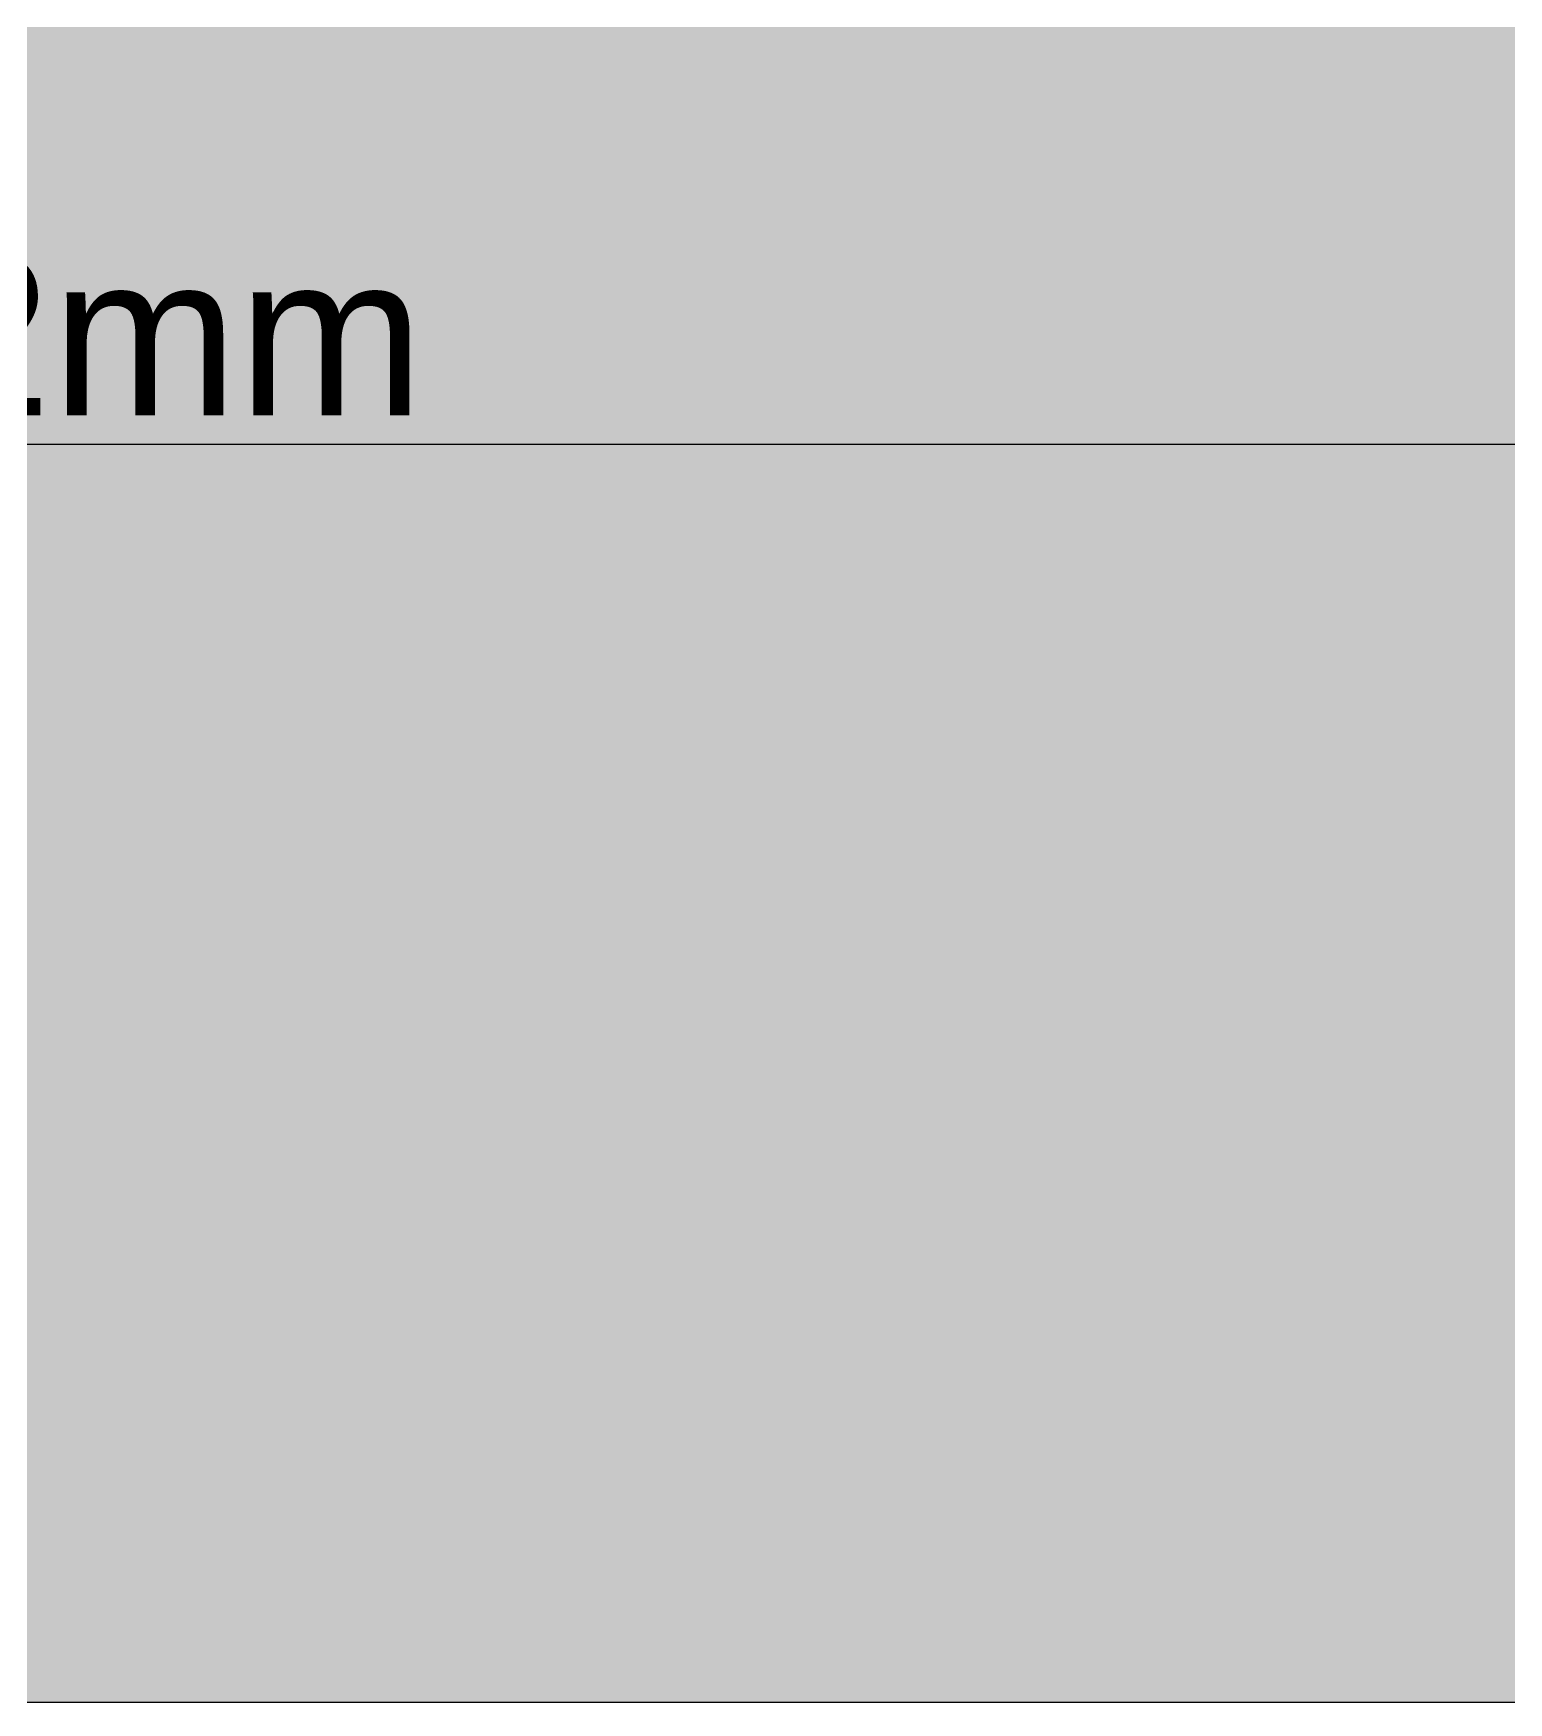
# Model space of a CAD drawing. Header units: millimetres. Extents: x -11841 to 102317, y -68819 to 40378.
# Drawn here: x 5402 to 6047, y -29756 to -29026 of the extents above; entities that cross this region are included whole.
import ezdxf

# ---------------------------------------------------------------- set-up
doc = ezdxf.new("R2010")
doc.units = ezdxf.units.MM
doc.layers.add('Dimensions', color=7, linetype='Continuous')
doc.layers.add('Lines', color=251, linetype='Continuous')
doc.styles.get("Standard").update_dxf_attribs({"font": 'Arial.ttf'})
doc.dimstyles.new('JRMStyle', dxfattribs={"dimtxt": 3.5, "dimasz": 2.5, "dimexe": 1.25, "dimexo": 0.625, "dimtad": 1, "dimdec": 0, "dimdsep": 46, "dimtxsty": 'Standard', "dimblk": 'ARCHTICK', "dimblk1": 'ARCHTICK', "dimblk2": 'ARCHTICK', "dimcen": 2.5, "dimadec": 0, "dimazin": 0, "dimtfac": 1, "dimtdec": 0, "dimtmove": 0, "dimatfit": 3, "dimldrblk": 'ARCHTICK', "dimfxl": 1, "dimarcsym": 0})

# ---------------------------------------------------------------- blocks, each defined once
blk = doc.blocks.new('_ArchTick')
at = {"color": 0, "linetype": 'ByBlock', "const_width": 0.15}
blk.add_lwpolyline([(-0.5, -0.5), (0.5, 0.5)], dxfattribs=at)
blk = doc.blocks.new('*D9')
at = {"layer": 'Defpoints', "color": 0, "transparency": 16777216}
for p in [(4246.27, -28956.45), (6518.64, -28956.45), (6518.64, -29206.1)]:
    blk.add_point(p, dxfattribs=at)
at = {"layer": 'Dimensions', "color": 0, "lineweight": -2, "transparency": 16777216}
for p, q in [((4246.27, -28968.95), (4246.27, -29231.1)), ((6518.64, -28968.95), (6518.64, -29231.1)), ((4246.27, -29206.1), (6518.64, -29206.1))]:
    blk.add_line(p, q, dxfattribs=at)
at = {"layer": 'Dimensions', "color": 0, "lineweight": -2, "transparency": 16777216, "xscale": 50, "yscale": 50, "zscale": 50, "rotation": 180}
blk.add_blockref('_ArchTick', (4246.27, -29206.1), dxfattribs=at)
at = {"layer": 'Dimensions', "color": 0, "lineweight": -2, "transparency": 16777216, "xscale": 50, "yscale": 50, "zscale": 50}
blk.add_blockref('_ArchTick', (6518.64, -29206.1), dxfattribs=at)
at = {"layer": 'Dimensions', "color": 0, "transparency": 16777216, "insert": (5382.46, -29158.46), "char_height": 70, "attachment_point": 5}
blk.add_mtext('2272mm', dxfattribs=at)

msp = doc.modelspace()

# ---------------------------------------------------------------- hatches: boundary and pattern name
at = {"true_color": 0xfefefe}
h = msp.add_hatch(color=7, dxfattribs=at)
h.dxf.hatch_style = 1
h.paths.add_polyline_path([(6603.64, -29756.45), (6603.64, -28996.45), (4161.27, -28996.45), (4161.27, -29756.45)])

# ---------------------------------------------------------------- linework, layer by layer
at = {"layer": 'Lines'}
msp.add_line((14481.96, -29756.45), (3558.96, -29756.45), dxfattribs=at)

# ---------------------------------------------------------------- dimensions: what is measured, and where the dimension line sits
at = {"layer": 'Dimensions'}
dim = msp.add_linear_dim(base=(6518.64, -29206.1), p1=(4246.27, -28956.45), p2=(6518.64, -28956.45), dimstyle='JRMStyle', override={"dimpost": 'mm'}, dxfattribs=at)
dim.commit()
dim.dimension.update_dxf_attribs({"geometry": '*D9', "text_midpoint": (5382.46, -29158.46)})

doc.saveas('drawing.dxf')
